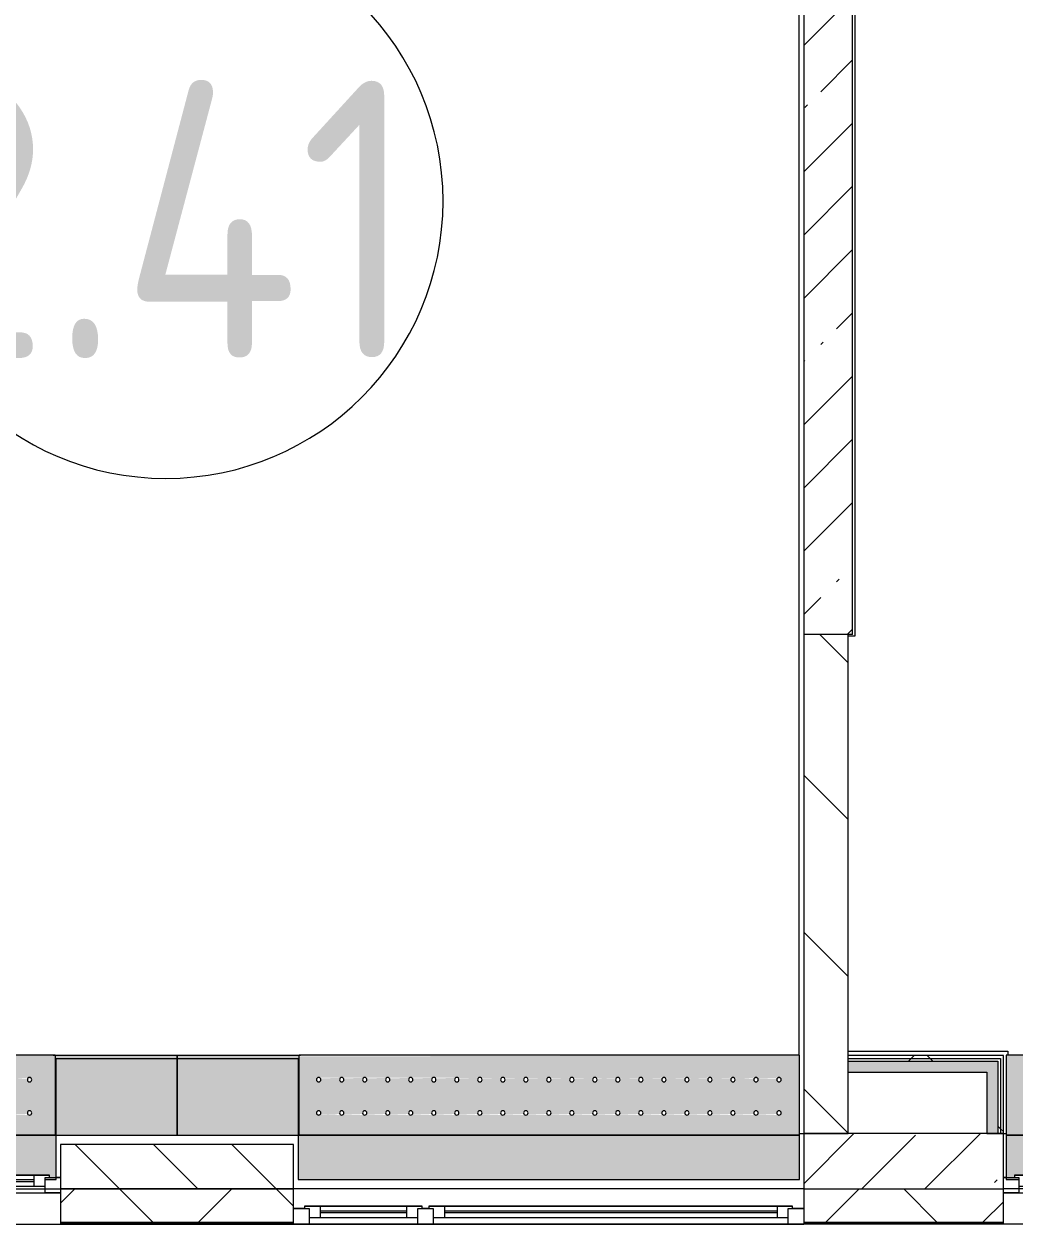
# Model space of a CAD drawing. Header units: millimetres. Extents: x 39815 to 261742, y -8553 to 29000.
# Drawn here: x 238347 to 242814, y -258 to 5153 of the extents above; entities that cross this region are included whole.
import ezdxf

# ---------------------------------------------------------------- set-up
doc = ezdxf.new("R2010")
doc.units = ezdxf.units.MM
for name, color, linetype, lineweight in [('A-AREA-IDEN', 7, 'Continuous', 9), ('A-GLAZ-2', 7, 'Continuous', 5), ('A-WALL-2', 7, 'Continuous', 9), ('A-WALL-4', 7, 'Continuous', 5), ('I-WALL-3', 7, 'Continuous', 5), ('S-COLS', 7, 'Continuous', 5), ('Знаки', 7, 'Continuous', 5)]:
    doc.layers.add(name, color=color, linetype=linetype, lineweight=lineweight)
for name, color, linetype, lineweight, true_color in [('A-FLOR-1', 7, 'Continuous', 5, 0xaaaaaa), ('I-WALL-2', 7, 'Continuous', 9, 0xe7e7e7), ('Знаки-2', 7, 'Continuous', 5, 0xd7cfbf)]:
    doc.layers.add(name, color=color, linetype=linetype, lineweight=lineweight, true_color=true_color)
doc.styles.add('GOST Common_3', font='GOST_Common.ttf', dxfattribs={"width": 0.9, "height": 1250})
pattern_1 = [(45, (134731.94, 0), (-285.1231, 285.1231), []), (45, (135017.06, 0), (-285.1231, 285.1231), [504.031, -100.806, 16.764, -84.042])]
pattern_2 = [(45, (134731.94, 0), (-530.33, 530.33), []), (135, (134731.94, 0), (-530.33, -530.33), [])]

# ---------------------------------------------------------------- blocks, each defined once
blk = doc.blocks.new('120_Окно_СКБ_1Ст - 120_Окно_СКБ_1Ст 900х2500_h_ с форточкой-V162-Общий план 2 этажа с размещением фрагментов 2_8-2_11')
at = {"layer": 'A-GLAZ-2'}
for p, q in [((-450, -127), (-450, -57)), ((-450, -57), (-380, -57)), ((450, -57), (-450, -57)), ((-380, -57), (-380, -127)), ((380, -87), (-380, -87)), ((-380, -87), (-380, -127)), ((-330, -137), (-330, -87)), ((-330, -107), (330, -107)), ((330, -137), (330, -87)), ((380, -127), (380, -57)), ((380, -57), (450, -57)), ((380, -127), (380, -87)), ((450, -57), (450, -127)), ((-380, -127), (-450, -127)), ((-450, -127), (-422.7, -127)), ((-380, -127), (-400, -127)), ((-400, -127), (-400, -137)), ((-400, -137), (400, -137)), ((400, -137), (-400, -137)), ((330, -117), (-330, -117)), ((450, -127), (380, -127)), ((400, -127), (380, -127)), ((400, -137), (400, -127)), ((437.3, -127), (450, -127))]:
    blk.add_line(p, q, dxfattribs=at)
blk = doc.blocks.new('120_Окно_СКБ_2Ст_Фрамуга сверху - 120_Окно_СКБ_2Ст_2300х2500_h_ ДОО-22877051-Общий план 2 этажа с размещением фрагментов 2_8-2_11')
at = {"layer": 'A-GLAZ-2'}
for p, q in [((-1150, 13), (-1150, 83)), ((-1150, 83), (-1080, 83)), ((1150, 83), (-1150, 83)), ((-1080, 83), (-1080, 13)), ((-1080, 83), (1080, 83)), ((520, 13), (520, 83)), ((520, 83), (590, 83)), ((590, 83), (590, 13)), ((1080, 13), (1080, 83)), ((1080, 83), (1150, 83)), ((1150, 83), (1150, 13)), ((-1080, 13), (-1150, 13)), ((-1150, 13), (-1100, 13)), ((-1080, 13), (-1100, 13)), ((-1100, 13), (-1100, 3)), ((-1100, 3), (540, 3)), ((540, 3), (-1100, 3)), ((520, 53), (-1080, 53)), ((-1080, 53), (-1080, 13)), ((-1030, 3), (-1030, 53)), ((-1030, 33), (470, 33)), ((470, 23), (-1030, 23)), ((470, 3), (470, 53)), ((520, 13), (520, 53)), ((590, 13), (520, 13)), ((540, 13), (520, 13)), ((540, 13), (570, 13)), ((540, 13), (570, 13)), ((540, 3), (540, 13)), ((590, 13), (570, 13)), ((570, 13), (570, 3)), ((570, 3), (1100, 3)), ((1100, 3), (570, 3)), ((1080, 53), (590, 53)), ((590, 53), (590, 13)), ((640, 3), (640, 53)), ((640, 33), (1030, 33)), ((1030, 23), (640, 23)), ((1030, 3), (1030, 53)), ((1080, 13), (1080, 53)), ((1150, 13), (1080, 13)), ((1100, 13), (1080, 13)), ((1100, 13), (1150, 13)), ((1100, 3), (1100, 13))]:
    blk.add_line(p, q, dxfattribs=at)
blk = doc.blocks.new('120_Окно_СКБ_1Ст - 120_Окно_СКБ_1Ст 900х2500_h_ с форточкой-V213-Общий план 2 этажа с размещением фрагментов 2_8-2_11')
at = {"layer": 'A-GLAZ-2'}
for p, q in [((-450, -127), (-450, -57)), ((-450, -57), (-380, -57)), ((450, -57), (-450, -57)), ((-380, -57), (-380, -127)), ((380, -87), (-380, -87)), ((-380, -87), (-380, -127)), ((-330, -137), (-330, -87)), ((-330, -107), (330, -107)), ((330, -137), (330, -87)), ((380, -127), (380, -57)), ((380, -57), (450, -57)), ((380, -127), (380, -87)), ((450, -57), (450, -127)), ((-380, -127), (-450, -127)), ((-450, -127), (-429.8, -127)), ((-380, -127), (-400, -127)), ((-400, -127), (-400, -137)), ((-400, -137), (400, -137)), ((400, -137), (-400, -137)), ((330, -117), (-330, -117)), ((450, -127), (380, -127)), ((400, -127), (380, -127)), ((400, -137), (400, -127)), ((430.2, -127), (450, -127))]:
    blk.add_line(p, q, dxfattribs=at)
blk = doc.blocks.new('Зашивка радиатора_ с перфорацией М7_1 - Зашивка радиатора_ с перфорацией М7_1-V303-Общий план 2 этажа с размещением фрагментов 2_8-2_11')
at = {"layer": 'Знаки-2'}
blk.add_hatch(color=256, dxfattribs=at).paths.add_polyline_path([(-318.7, 380), (-370, 380), (-370, 180), (1890, 180), (1890, 380), (235.5, 380)])
h = blk.add_hatch(color=256, dxfattribs=at)
h.paths.add_polyline_path([(1890, 180), (-370, 180), (-370, -179.9), (1885, -174.1), (1890, 167.3)])
h.paths.add_polyline_path([(1693.7, 90.4), (1696.3, 90), (1806.2, 85.4), (1806.2, 75.4), (1797.5, 70.4), (1788.8, 75.4), (1788.8, 85.4), (1792.5, 89), (1702.4, 85.4), (1702.4, 75.4), (1693.7, 70.4), (1685.1, 75.4), (1685.1, 85.4), (1688.7, 89), (1598.7, 85.4), (1598.7, 75.4), (1590, 70.4), (1581.3, 75.4), (1581.3, 85.4), (1585, 89), (1494.9, 85.4), (1494.9, 75.4), (1486.2, 70.4), (1477.6, 75.4), (1477.6, 85.4), (1481.2, 89), (1391.2, 85.4), (1391.2, 75.4), (1382.5, 70.4), (1373.8, 75.4), (1373.8, 85.4), (1377.5, 89), (1287.4, 85.4), (1287.4, 75.4), (1278.7, 70.4), (1270.1, 75.4), (1270.1, 85.4), (1273.7, 89), (1183.7, 85.4), (1183.7, 75.4), (1175, 70.4), (1166.3, 75.4), (1166.3, 85.4), (1170, 89), (1079.9, 85.4), (1079.9, 75.4), (1071.2, 70.4), (1062.6, 75.4), (1062.6, 85.4), (1066.2, 89), (976.2, 85.4), (976.2, 75.4), (967.5, 70.4), (958.8, 75.4), (958.8, 85.4), (962.5, 89), (872.4, 85.4), (872.4, 75.4), (863.7, 70.4), (855.1, 75.4), (855.1, 85.4), (858.7, 89), (768.7, 85.4), (768.7, 75.4), (760, 70.4), (751.3, 75.4), (751.3, 85.4), (755, 89), (664.9, 85.4), (664.9, 75.4), (656.2, 70.4), (647.6, 75.4), (647.6, 85.4), (651.2, 89), (561.2, 85.4), (561.2, 75.4), (552.5, 70.4), (543.8, 75.4), (543.8, 85.4), (547.5, 89), (457.4, 85.4), (457.4, 75.4), (448.7, 70.4), (440.1, 75.4), (440.1, 85.4), (443.7, 89), (353.7, 85.4), (353.7, 75.4), (345, 70.4), (336.3, 75.4), (336.3, 85.4), (340, 89), (249.9, 85.4), (249.9, 75.4), (241.2, 70.4), (232.6, 75.4), (232.6, 85.4), (235.5, 89), (146.2, 85.4), (146.2, 75.4), (137.5, 70.4), (128.8, 75.4), (128.8, 85.4), (132.5, 89), (42.4, 85.4), (42.4, 75.4), (33.7, 70.4), (25.1, 75.4), (25.1, 85.4), (28.7, 89), (-61.3, 85.4), (-61.3, 75.4), (-70, 70.4), (-78.7, 75.4), (-78.7, 85.4), (-75, 89), (-165.1, 85.4), (-165.1, 75.4), (-173.8, 70.4), (-182.4, 75.4), (-182.4, 85.4), (-178.8, 89), (-268.8, 85.4), (-268.8, 75.4), (-277.5, 70.4), (-286.2, 75.4), (-286.2, 85.4), (-277.5, 90.4), (-274.9, 90), (1691.2, 90)])
h.paths.add_polyline_path([(-277.5, -59.6), (-268.8, -64.6), (-268.8, -74.6), (-272.5, -78.3), (-182.4, -74.6), (-182.4, -64.6), (-173.8, -59.6), (-165.1, -64.6), (-165.1, -74.6), (-168.8, -78.3), (-78.7, -74.6), (-78.7, -64.6), (-70, -59.6), (-61.3, -64.6), (-61.3, -74.6), (-65, -78.3), (25.1, -74.6), (25.1, -64.6), (33.7, -59.6), (42.4, -64.6), (42.4, -74.6), (38.7, -78.3), (128.8, -74.6), (128.8, -64.6), (137.5, -59.6), (146.2, -64.6), (146.2, -74.6), (142.5, -78.3), (232.6, -74.6), (232.6, -64.6), (241.2, -59.6), (249.9, -64.6), (249.9, -74.6), (246.2, -78.3), (336.3, -74.6), (336.3, -64.6), (345, -59.6), (353.7, -64.6), (353.7, -74.6), (350, -78.3), (440.1, -74.6), (440.1, -64.6), (448.7, -59.6), (457.4, -64.6), (457.4, -74.6), (453.7, -78.3), (543.8, -74.6), (543.8, -64.6), (552.5, -59.6), (561.2, -64.6), (561.2, -74.6), (557.5, -78.3), (647.6, -74.6), (647.6, -64.6), (656.2, -59.6), (664.9, -64.6), (664.9, -74.6), (661.2, -78.3), (751.3, -74.6), (751.3, -64.6), (760, -59.6), (768.7, -64.6), (768.7, -74.6), (765, -78.3), (855.1, -74.6), (855.1, -64.6), (863.7, -59.6), (872.4, -64.6), (872.4, -74.6), (868.7, -78.3), (958.8, -74.6), (958.8, -64.6), (967.5, -59.6), (976.2, -64.6), (976.2, -74.6), (972.5, -78.3), (1062.6, -74.6), (1062.6, -64.6), (1071.2, -59.6), (1079.9, -64.6), (1079.9, -74.6), (1076.2, -78.3), (1166.3, -74.6), (1166.3, -64.6), (1175, -59.6), (1183.7, -64.6), (1183.7, -74.6), (1180, -78.3), (1270.1, -74.6), (1270.1, -64.6), (1278.7, -59.6), (1287.4, -64.6), (1287.4, -74.6), (1283.7, -78.3), (1373.8, -74.6), (1373.8, -64.6), (1382.5, -59.6), (1391.2, -64.6), (1391.2, -74.6), (1387.5, -78.3), (1477.6, -74.6), (1477.6, -64.6), (1486.2, -59.6), (1494.9, -64.6), (1494.9, -74.6), (1491.2, -78.3), (1581.3, -74.6), (1581.3, -64.6), (1590, -59.6), (1598.7, -64.6), (1598.7, -74.6), (1595, -78.3), (1685.1, -74.6), (1685.1, -64.6), (1693.7, -59.6), (1702.4, -64.6), (1702.4, -74.6), (1698.7, -78.3), (1788.8, -74.6), (1788.8, -64.6), (1797.5, -59.6), (1806.2, -64.6), (1806.2, -74.6), (1797.5, -79.6), (1794.9, -79.3), (-286.2, -74.6), (-286.2, -64.6), (-280.1, -60)])
at = {"layer": 'Знаки'}
for p, q in [((1890, 380), (-370, 380)), ((-370, 380), (-370, 180)), ((1890, 180), (1890, 380)), ((-370, 180), (1890, 180)), ((1890, 180), (-370, 180)), ((-370, 180), (-370, -179.9)), ((1890, -163.9), (1890, 180)), ((-370, -179.9), (1885, -179.9))]:
    blk.add_line(p, q, dxfattribs=at)
for centre, start, end in [((-277.5, 80.4), 0, 180), ((-277.5, 80.4), 180, 360), ((-173.8, 80.4), 0, 180), ((-173.8, 80.4), 180, 0), ((-70, 80.4), 0, 180), ((-70, 80.4), 180, 0), ((33.7, 80.4), 0, 180), ((33.7, 80.4), 180, 360), ((137.5, 80.4), 0, 180), ((137.5, 80.4), 180, 0), ((241.2, 80.4), 0, 180), ((241.2, 80.4), 180, 0), ((345, 80.4), 0, 180), ((345, 80.4), 180, 0), ((448.7, 80.4), 0, 180), ((448.7, 80.4), 180, 0), ((552.5, 80.4), 0, 180), ((552.5, 80.4), 180, 360), ((656.2, 80.4), 0, 180), ((656.2, 80.4), 180, 0), ((760, 80.4), 0, 180), ((760, 80.4), 180, 0), ((863.7, 80.4), 0, 180), ((863.7, 80.4), 180, 0), ((967.5, 80.4), 0, 180), ((967.5, 80.4), 180, 0), ((1071.2, 80.4), 0, 180), ((1071.2, 80.4), 180, 0), ((1175, 80.4), 0, 180), ((1175, 80.4), 180, 0), ((1278.7, 80.4), 0, 180), ((1278.7, 80.4), 180, 0), ((1382.5, 80.4), 0, 180), ((1382.5, 80.4), 180, 0), ((1486.2, 80.4), 0, 180), ((1486.2, 80.4), 180, 360), ((1590, 80.4), 0, 180), ((1590, 80.4), 180, 0), ((1693.7, 80.4), 0, 180), ((1693.7, 80.4), 180, 360), ((1797.5, 80.4), 0, 180), ((1797.5, 80.4), 180, 0), ((-277.5, -69.6), 0, 180), ((-277.5, -69.6), 180, 0), ((-173.8, -69.6), 0, 180), ((-173.8, -69.6), 180, 0), ((-70, -69.6), 0, 180), ((-70, -69.6), 180, 0), ((33.7, -69.6), 0, 180), ((33.7, -69.6), 180, 0), ((137.5, -69.6), 0, 180), ((137.5, -69.6), 180, 0), ((241.2, -69.6), 0, 180), ((241.2, -69.6), 180, 0), ((345, -69.6), 0, 180), ((345, -69.6), 180, 0), ((448.7, -69.6), 0, 180), ((448.7, -69.6), 180, 0), ((552.5, -69.6), 0, 180), ((552.5, -69.6), 180, 0), ((656.2, -69.6), 0, 180), ((656.2, -69.6), 180, 0), ((760, -69.6), 0, 180), ((760, -69.6), 180, 0), ((863.7, -69.6), 0, 180), ((863.7, -69.6), 180, 0), ((967.5, -69.6), 0, 180), ((967.5, -69.6), 180, 0), ((1071.2, -69.6), 0, 180), ((1071.2, -69.6), 180, 0), ((1175, -69.6), 0, 180), ((1175, -69.6), 180, 0), ((1278.7, -69.6), 0, 180), ((1278.7, -69.6), 180, 0), ((1382.5, -69.6), 0, 180), ((1382.5, -69.6), 180, 0), ((1486.2, -69.6), 0, 180), ((1486.2, -69.6), 180, 0), ((1590, -69.6), 0, 180), ((1590, -69.6), 180, 0), ((1693.7, -69.6), 0, 180), ((1693.7, -69.6), 180, 0), ((1797.5, -69.6), 0, 180), ((1797.5, -69.6), 180, 0)]:
    blk.add_arc(centre, 10, start, end, dxfattribs=at)
blk = doc.blocks.new('Зашивка радиатора_ с перфорацией М1_1 - Зашивка радиатора_ с перфорацией М1_1-V304-Общий план 2 этажа с размещением фрагментов 2_8-2_11')
at = {"layer": 'Знаки-2'}
blk.add_hatch(color=256, dxfattribs=at).paths.add_polyline_path([(430, 380), (372.7, 380), (372.7, 371.1), (392.7, 371.1), (392.7, 361.1), (-407.3, 361.1), (-407.3, 371.1), (-387.3, 371.1), (-387.3, 380), (-430, 380), (-430, 180), (430, 180), (430, 371.1)])
h = blk.add_hatch(color=256, dxfattribs=at)
h.paths.add_polyline_path([(-249.7, 180), (-430, 180), (-430, -179.9), (430.2, -179.9), (430.2, 180), (304.6, 180)])
h.paths.add_polyline_path([(27.4, 90.4), (320.9, 85.4), (320.9, 75.4), (312.2, 70.4), (303.6, 75.4), (304.6, 86.6), (304.6, 89), (217.2, 85.4), (217.2, 75.4), (208.5, 70.4), (199.8, 75.4), (199.8, 85.4), (203.5, 89), (113.4, 85.4), (113.4, 75.4), (104.7, 70.4), (96.1, 75.4), (96.1, 85.4), (99.7, 89), (9.7, 85.4), (9.7, 75.4), (1, 70.4), (-7.7, 75.4), (-7.7, 85.4), (-4, 89), (-94.1, 85.4), (-94.1, 75.4), (-102.8, 70.4), (-111.4, 75.4), (-111.4, 85.4), (-107.8, 89), (-197.8, 85.4), (-197.8, 75.4), (-206.5, 70.4), (-215.2, 75.4), (-215.2, 85.4), (-211.5, 89), (-301.6, 85.4), (-301.6, 75.4), (-310.3, 70.4), (-318.9, 75.4), (-318.9, 85.4), (-310.3, 90.4), (-307.7, 90), (1, 90.4)])
h.paths.add_polyline_path([(-206.5, -59.6), (-197.8, -64.6), (-197.8, -74.6), (-201.5, -78.3), (-111.4, -74.6), (-111.4, -64.6), (-102.8, -59.6), (-94.1, -64.6), (-94.1, -74.6), (-97.8, -78.3), (-7.7, -74.6), (-7.7, -64.6), (1, -59.6), (9.7, -64.6), (9.7, -74.6), (6, -78.3), (96.1, -74.6), (96.1, -64.6), (104.7, -59.6), (113.4, -64.6), (113.4, -74.6), (109.7, -78.3), (199.8, -74.6), (199.8, -64.6), (208.5, -59.6), (217.2, -64.6), (217.2, -74.6), (213.5, -78.3), (303.6, -74.6), (304.6, -63.4), (312.2, -59.6), (320.9, -64.6), (320.9, -74.6), (312.2, -79.6), (304.6, -79.3), (-318.9, -74.6), (-318.9, -64.6), (-310.3, -59.6), (-301.6, -64.6), (-301.6, -74.6), (-305.3, -78.3), (-215.2, -74.6), (-215.2, -64.6), (-209.1, -60)])
at = {"layer": 'Знаки'}
for p, q in [((-387.3, 380), (-430, 380)), ((-430, 380), (-430, 180)), ((430, 380), (372.7, 380)), ((430, 180), (430, 380)), ((-430, 180), (430, 180)), ((430.2, 180), (-430, 180)), ((-430, 180), (-430, -179.9)), ((430.2, -179.9), (430.2, 180)), ((-430, -179.9), (430.2, -179.9))]:
    blk.add_line(p, q, dxfattribs=at)
for centre, start, end in [((-310.3, 80.4), 180, 0), ((-310.3, 80.4), 0, 180), ((-206.5, 80.4), 0, 180), ((-206.5, 80.4), 180, 360), ((-102.8, 80.4), 0, 180), ((-102.8, 80.4), 180, 0), ((1, 80.4), 0, 180), ((1, 80.4), 180, 0), ((104.7, 80.4), 0, 180), ((104.7, 80.4), 180, 360), ((208.5, 80.4), 0, 180), ((208.5, 80.4), 180, 0), ((312.2, 80.4), 0, 180), ((312.2, 80.4), 180, 0), ((-310.3, -69.6), 0, 180), ((-310.3, -69.6), 180, 0), ((-206.5, -69.6), 0, 180), ((-206.5, -69.6), 180, 0), ((-102.8, -69.6), 0, 180), ((-102.8, -69.6), 180, 0), ((1, -69.6), 0, 180), ((1, -69.6), 180, 0), ((104.7, -69.6), 0, 180), ((104.7, -69.6), 180, 0), ((208.5, -69.6), 0, 180), ((208.5, -69.6), 180, 0), ((312.2, -69.6), 0, 180), ((312.2, -69.6), 180, 0)]:
    blk.add_arc(centre, 10, start, end, dxfattribs=at)
blk = doc.blocks.new('Зашивка радиатора_ с перфорацией М1_1 - Зашивка радиатора_ с перфорацией М1_1-V305-Общий план 2 этажа с размещением фрагментов 2_8-2_11')
at = {"layer": 'Знаки-2'}
blk.add_hatch(color=256, dxfattribs=at).paths.add_polyline_path([(-430, 380), (-430, 180), (430, 180), (430, 380), (379.8, 380), (379.8, 371.1), (399.8, 371.1), (399.8, 361.1), (-400.2, 361.1), (-400.2, 371.1), (-380.2, 371.1), (-380.2, 380), (-404.7, 380)])
h = blk.add_hatch(color=256, dxfattribs=at)
h.paths.add_polyline_path([(430.2, 180), (-430, 180), (-426.2, -179.9), (430.2, -179.9), (430.2, 167.3)])
h.paths.add_polyline_path([(104.7, 90.4), (320.9, 85.4), (320.9, 75.4), (312.2, 70.4), (303.6, 75.4), (303.6, 85.4), (307.2, 89), (217.2, 85.4), (217.2, 75.4), (208.5, 70.4), (199.8, 75.4), (199.8, 85.4), (203.5, 89), (113.4, 85.4), (113.4, 75.4), (104.7, 70.4), (96.1, 75.4), (96.1, 85.4), (99.7, 89), (9.7, 85.4), (9.7, 75.4), (1, 70.4), (-7.7, 75.4), (-7.7, 85.4), (-4, 89), (-94.1, 85.4), (-94.1, 75.4), (-102.8, 70.4), (-111.4, 75.4), (-111.4, 85.4), (-107.8, 89), (-197.8, 85.4), (-197.8, 75.4), (-206.5, 70.4), (-215.2, 75.4), (-215.2, 85.4), (-211.5, 89), (-301.6, 85.4), (-301.6, 75.4), (-310.3, 70.4), (-318.9, 75.4), (-318.9, 85.4), (-310.3, 90.4), (-307.7, 90), (1, 90.4)])
h.paths.add_polyline_path([(-102.8, -59.6), (-94.1, -64.6), (-94.1, -74.6), (-97.8, -78.3), (-7.7, -74.6), (-7.7, -64.6), (1, -59.6), (9.7, -64.6), (9.7, -74.6), (6, -78.3), (96.1, -74.6), (96.1, -64.6), (104.7, -59.6), (113.4, -64.6), (113.4, -74.6), (109.7, -78.3), (199.8, -74.6), (199.8, -64.6), (208.5, -59.6), (217.2, -64.6), (217.2, -74.6), (213.5, -78.3), (303.6, -74.6), (303.6, -64.6), (312.2, -59.6), (320.9, -64.6), (320.9, -74.6), (312.2, -79.6), (309.7, -79.3), (-318.9, -74.6), (-318.9, -64.6), (-310.3, -59.6), (-301.6, -64.6), (-301.6, -74.6), (-305.3, -78.3), (-215.2, -74.6), (-215.2, -64.6), (-206.5, -59.6), (-197.8, -64.6), (-197.8, -74.6), (-201.5, -78.3), (-111.4, -74.6), (-111.4, -64.6), (-105.3, -60)])
at = {"layer": 'Знаки'}
for p, q in [((-380.2, 380), (-430, 380)), ((-430, 380), (-430, 180)), ((430, 380), (379.8, 380)), ((430, 180), (430, 380)), ((-430, 180), (430, 180)), ((430.2, 180), (-430, 180)), ((-430, 180), (-430, -163.9)), ((430.2, -179.9), (430.2, 180)), ((-426.2, -179.9), (430.2, -179.9))]:
    blk.add_line(p, q, dxfattribs=at)
for centre, start, end in [((-310.3, 80.4), 180, 0), ((-310.3, 80.4), 0, 180), ((-206.5, 80.4), 0, 180), ((-206.5, 80.4), 180, 360), ((-102.8, 80.4), 0, 180), ((-102.8, 80.4), 180, 0), ((1, 80.4), 0, 180), ((1, 80.4), 180, 0), ((104.7, 80.4), 0, 180), ((104.7, 80.4), 180, 360), ((208.5, 80.4), 0, 180), ((208.5, 80.4), 180, 0), ((312.2, 80.4), 0, 180), ((312.2, 80.4), 180, 0), ((-310.3, -69.6), 0, 180), ((-310.3, -69.6), 180, 0), ((-206.5, -69.6), 0, 180), ((-206.5, -69.6), 180, 0), ((-102.8, -69.6), 0, 180), ((-102.8, -69.6), 180, 0), ((1, -69.6), 0, 180), ((1, -69.6), 180, 0), ((104.7, -69.6), 0, 180), ((104.7, -69.6), 180, 0), ((208.5, -69.6), 0, 180), ((208.5, -69.6), 180, 0), ((312.2, -69.6), 0, 180), ((312.2, -69.6), 180, 0)]:
    blk.add_arc(centre, 10, start, end, dxfattribs=at)
blk = doc.blocks.new('Зашивка без перфорации М3_2_1 - М3_2_10-V310-Общий план 2 этажа с размещением фрагментов 2_8-2_11')
at = {"layer": 'Знаки-2'}
for points in [[(120, 180), (-430, 180), (-430, -163.9), (120.2, -163.9), (120.2, 180)], [(-430, -163.9), (-430, -179.9), (120, -179.9), (120, -163.9), (-416.9, -163.9)]]:
    blk.add_hatch(color=256, dxfattribs=at).paths.add_polyline_path(points)
at = {"layer": 'Знаки'}
for p, q in [((120.2, 180), (-430, 180)), ((-430, 180), (-430, -163.9)), ((120.2, -163.9), (120.2, 180)), ((-430, -163.9), (120, -163.9)), ((-430, -163.9), (-430, -179.9)), ((120, -179.9), (-430, -179.9)), ((120, -179.9), (120, -163.9))]:
    blk.add_line(p, q, dxfattribs=at)
blk = doc.blocks.new('Зашивка без перфорации М3_2_1 - М3_2_10-V311-Общий план 2 этажа с размещением фрагментов 2_8-2_11')
at = {"layer": 'Знаки-2'}
for points in [[(-430, 180), (-430, -163.9), (120, -163.9), (120.2, 180), (-412.6, 180)], [(-430, -163.9), (-430, -179.9), (120, -179.9), (120, -163.9), (-412.6, -163.9)]]:
    blk.add_hatch(color=256, dxfattribs=at).paths.add_polyline_path(points)
at = {"layer": 'Знаки'}
for p, q in [((120.2, 180), (-430, 180)), ((-430, 180), (-430, -163.9)), ((120.2, -179.9), (120.2, 180)), ((-430, -163.9), (120, -163.9)), ((-430, -163.9), (-430, -179.9)), ((120, -179.9), (-430, -179.9)), ((120, -179.9), (120, -163.9))]:
    blk.add_line(p, q, dxfattribs=at)
blk = doc.blocks.new('Зашивка_ опоясывающая панель - Зашивка_ опоясывающая панель Т2_1-V315-Общий план 2 этажа с размещением фрагментов 2_8-2_11')
at = {"layer": 'Знаки'}
blk.add_line((-430, 180), (-406, 180), dxfattribs=at)
blk = doc.blocks.new('Зашивка_ опоясывающая панель - Зашивка_ опоясывающая панель Т2_1-V320-Общий план 2 этажа с размещением фрагментов 2_8-2_11')
at = {"layer": 'Знаки-2'}
blk.add_hatch(color=256, dxfattribs=at).paths.add_polyline_path([(-406, 179.9), (-406, 180), (-417, 179.9)])
at = {"layer": 'Знаки'}
blk.add_line((-430, 180), (-406, 180), dxfattribs=at)
blk = doc.blocks.new('Марка_Помещения - Номер-25198446-Общий план 2 этажа с размещением фрагментов 2_8-2_11')
at = {"layer": 'A-AREA-IDEN'}
for start, end in [(360, 180), (180, 360)]:
    blk.add_arc((0, 0), 2.5, start, end, dxfattribs=at)

msp = doc.modelspace()

# ---------------------------------------------------------------- hatches: boundary and pattern name
at = {"layer": 'A-WALL-4'}
h = msp.add_hatch(dxfattribs=at)
h.set_pattern_fill('FP_71', color=256, style=0, pattern_type=2)
h.set_pattern_definition([(135, (134731.94, 0), (-176.7767, -176.7767), [])])
h.paths.add_polyline_path([(257561.9, -100), (257561.9, 100), (256761.9, 100), (256761.9, -100), (257309.6, -100)])
h.paths.add_polyline_path([(244562.7, -100), (244961.9, -100), (244961.9, 100), (243661.9, 100), (243661.9, -100), (244008.5, -100)])
h.paths.add_polyline_path([(248161.9, -100), (248411.9, -100), (248411.9, 100), (248161.9, 100)])
h.paths.add_polyline_path([(253984.3, -100), (254061.9, -100), (254061.9, 100), (253561.9, 100), (253561.9, -100)])
h.paths.add_polyline_path([(249311.9, -100), (250361.9, -100), (250361.9, 100), (249311.9, 100)])
h.paths.add_polyline_path([(238511.9, -100), (239561.9, -100), (239561.9, 100), (238511.9, 100)])
h.paths.add_polyline_path([(233478.5, -100), (233761.9, -100), (233761.9, 100), (230411.9, 100), (230411.9, -100), (232924.3, -100)])
h.paths.add_polyline_path([(237361.9, -100), (237611.9, -100), (237611.9, 100), (237361.9, 100)])
h.paths.add_polyline_path([(235561.9, -100), (236461.9, -100), (236461.9, 100), (235561.9, 100)])
h.paths.add_polyline_path([(229511.9, -100), (229511.9, 100), (229261.9, 100), (229261.9, -100)])
h.paths.add_polyline_path([(227461.9, -100), (227461.9, 100), (226661.9, 100), (226661.9, -100), (227382.2, -100)])
h = msp.add_hatch(dxfattribs=at)
h.set_pattern_fill('FP_61', color=256, style=0, pattern_type=2)
h.set_pattern_definition([(45, (134731.94, 0), (-353.5534, 353.5534), []), (135, (134731.94, 0), (-353.5534, -353.5534), [])])
h.paths.add_polyline_path([(257561.9, -250), (257561.9, -100), (256761.9, -100), (256761.9, -250), (257309.6, -250)])
h.paths.add_polyline_path([(255092.7, -250), (255861.9, -250), (255861.9, -100), (254961.9, -100), (254961.9, -250)])
h.paths.add_polyline_path([(259526.4, -250), (259811.9, -250), (259811.9, -100), (258461.9, -100), (258461.9, -250), (258972.2, -250)])
h.paths.add_polyline_path([(247333.8, -250), (248411.9, -250), (248411.9, -100), (247261.9, -100), (247261.9, -250)])
h.paths.add_polyline_path([(244562.7, -250), (244961.9, -250), (244961.9, -100), (243661.9, -100), (243661.9, -250), (244008.5, -250)])
h.paths.add_polyline_path([(242761.9, -250), (242761.9, -100), (241861.9, -100), (241861.9, -250), (242345.9, -250)])
h.paths.add_polyline_path([(249311.9, -250), (250361.9, -250), (250361.9, -100), (249311.9, -100)])
h.paths.add_polyline_path([(254061.9, -250), (254061.9, -100), (252661.9, -100), (252661.9, -250), (253984.3, -250)])
h.paths.add_polyline_path([(230707.4, -250), (234661.9, -250), (234661.9, -100), (230411.9, -100), (230411.9, -250)])
h.paths.add_polyline_path([(238511.9, -250), (239561.9, -250), (239561.9, -100), (238511.9, -100)])
h.paths.add_polyline_path([(237358, -250), (237611.9, -250), (237611.9, -100), (235561.9, -100), (235561.9, -250), (236803.7, -250)])
h.paths.add_polyline_path([(229511.9, -250), (229511.9, -100), (228361.9, -100), (228361.9, -250), (229261.9, -250)])
h.paths.add_polyline_path([(224056.9, -250), (225761.9, -250), (225761.9, -100), (223941.9, -100), (223941.9, -250)])
h.paths.add_polyline_path([(227382.2, -250), (227461.9, -250), (227461.9, -100), (226661.9, -100), (226661.9, -250), (226827.9, -250)])
at = {"layer": 'I-WALL-2'}
for points in [[(242686.9, 426), (242686.9, 476), (242061.9, 476), (242061.9, 426), (242345.9, 426)], [(242686.9, 150), (242736.9, 150), (242736.9, 476), (242686.9, 476), (242686.9, 155.9)]]:
    msp.add_hatch(color=256, dxfattribs=at).paths.add_polyline_path(points)
at = {"layer": 'I-WALL-3'}
h = msp.add_hatch(dxfattribs=at)
h.set_pattern_fill('FP_69', color=256, style=0, pattern_type=2)
h.set_pattern_definition(pattern_1)
h.paths.add_polyline_path([(242081.9, 2400), (242081.9, 10600), (241861.9, 10600), (241861.9, 2400)])
h = msp.add_hatch(dxfattribs=at)
h.set_pattern_fill('FP_72', color=256, style=0, pattern_type=2)
h.set_pattern_definition([(135, (134731.94, 0), (-353.5534, -353.5534), [])])
h.paths.add_polyline_path([(242061.9, 150), (242061.9, 2400), (241861.9, 2400), (241861.9, 150)])
h = msp.add_hatch(dxfattribs=at)
h.set_pattern_fill('FP_176', color=256, style=0, pattern_type=2)
h.set_pattern_definition(pattern_2)
h.paths.add_polyline_path([(242749.4, 488.5), (242749.4, 501), (242061.9, 501), (242061.9, 488.5), (242736.9, 488.5)])
h = msp.add_hatch(dxfattribs=at)
h.set_pattern_fill('FP_176', color=256, style=0, pattern_type=2)
h.set_pattern_definition(pattern_2)
h.paths.add_polyline_path([(242686.9, 476), (242736.9, 476), (242736.9, 488.5), (242061.9, 488.5), (242061.9, 476), (242345.9, 476)])
h = msp.add_hatch(dxfattribs=at)
h.set_pattern_fill('FP_176', color=256, style=0, pattern_type=2)
h.set_pattern_definition(pattern_2)
h.paths.add_polyline_path([(242736.9, 150), (242749.4, 150), (242749.4, 488.5), (242736.9, 488.5), (242736.9, 155.9)])
h = msp.add_hatch(dxfattribs=at)
h.set_pattern_fill('FP_176', color=256, style=0, pattern_type=2)
h.set_pattern_definition(pattern_2)
h.paths.add_polyline_path([(242749.4, 150), (242761.9, 150), (242761.9, 501), (242749.4, 501), (242749.4, 155.9)])
at = {"layer": 'S-COLS'}
h = msp.add_hatch(dxfattribs=at)
h.set_pattern_fill('FP_69', color=256, style=0, pattern_type=2)
h.set_pattern_definition(pattern_1)
h.paths.add_polyline_path([(241861.9, -100), (242761.9, -100), (242761.9, 150), (241861.9, 150)])

# ---------------------------------------------------------------- linework, layer by layer
at = {"layer": 'A-FLOR-1'}
for p, q in [((241841.9, 503.1), (241841.9, 10400)), ((242091.9, 10392), (242091.9, 2392)), ((242091.9, 2392), (242061.9, 2392)), ((242061.9, 521), (242781.9, 521)), ((242781.9, 521), (242781.9, 503.1))]:
    msp.add_line(p, q, dxfattribs=at)
at = {"layer": 'A-WALL-2'}
for p, q in [((242061.9, 488.5), (242749.4, 488.5)), ((242749.4, 488.5), (242749.4, 150)), ((242061.9, 476), (242736.9, 476)), ((242736.9, 476), (242736.9, 150)), ((238511.9, -100), (239561.9, -100)), ((239561.9, -100), (238511.9, -100)), ((238511.9, -250), (239561.9, -250)), ((238511.9, -253), (239561.9, -253)), ((241861.9, -250), (242761.9, -250)), ((241861.9, -253), (242761.9, -253))]:
    msp.add_line(p, q, dxfattribs=at)
at = {"layer": 'A-WALL-4'}
for p, q in [((239561.9, 100), (238511.9, 100)), ((238511.9, 100), (238511.9, -258)), ((239561.9, -258), (239561.9, 100)), ((237611.9, -100), (238511.9, -100)), ((241861.9, -100), (241861.9, -258)), ((241861.9, -100), (242761.9, -100)), ((242761.9, -258), (242761.9, -100)), ((227461.9, -258), (241861.9, -258)), ((254961.9, -258), (241861.9, -258))]:
    msp.add_line(p, q, dxfattribs=at)
at = {"layer": 'I-WALL-3'}
for p, q in [((241861.9, 10400), (241861.9, 150)), ((242081.9, 2400), (242081.9, 10400)), ((242081.9, 2400), (241861.9, 2400)), ((242061.9, 150), (242061.9, 2400)), ((242761.9, 501), (242061.9, 501)), ((242761.9, 150), (242761.9, 501)), ((242061.9, 426), (242686.9, 426)), ((242686.9, 426), (242686.9, 150)), ((241842.9, 150), (241861.9, 150)), ((241861.9, 150), (242061.9, 150)), ((242686.9, 150), (242761.9, 150)), ((242761.9, 150), (242774.4, 150)), ((241861.9, -100), (239561.9, -100)), ((243661.9, -100), (242761.9, -100))]:
    msp.add_line(p, q, dxfattribs=at)
at = {"layer": 'S-COLS'}
for p, q in [((242761.9, 150), (241861.9, 150)), ((241861.9, 150), (241861.9, -100)), ((242761.9, -100), (242761.9, 150)), ((241861.9, -100), (242761.9, -100))]:
    msp.add_line(p, q, dxfattribs=at)

# ---------------------------------------------------------------- block references
at = {"layer": 'A-AREA-IDEN', "xscale": 499.9999999999995, "yscale": 499.9999999999995, "zscale": 499.9999999999995}
msp.add_blockref('Марка_Помещения - Номер-25198446-Общий план 2 этажа с размещением фрагментов 2_8-2_11', (238986.1, 4353.6), dxfattribs=at)
at = {"layer": 'A-GLAZ-2', "rotation": 180}
for name, p in [('120_Окно_СКБ_1Ст - 120_Окно_СКБ_1Ст 900х2500_h_ с форточкой-V213-Общий план 2 этажа с размещением фрагментов 2_8-2_11', (238061.9, -175)), ('120_Окно_СКБ_1Ст - 120_Окно_СКБ_1Ст 900х2500_h_ с форточкой-V162-Общий план 2 этажа с размещением фрагментов 2_8-2_11', (243211.9, -175)), ('120_Окно_СКБ_2Ст_Фрамуга сверху - 120_Окно_СКБ_2Ст_2300х2500_h_ ДОО-22877051-Общий план 2 этажа с размещением фрагментов 2_8-2_11', (240711.9, -175))]:
    msp.add_blockref(name, p, dxfattribs=at)
at = {"layer": 'Знаки', "rotation": 180}
for name, p in [('Зашивка радиатора_ с перфорацией М1_1 - Зашивка радиатора_ с перфорацией М1_1-V305-Общий план 2 этажа с размещением фрагментов 2_8-2_11', (238061.7, 323.1)), ('Зашивка без перфорации М3_2_1 - М3_2_10-V311-Общий план 2 этажа с размещением фрагментов 2_8-2_11', (238607.9, 323.1)), ('Зашивка без перфорации М3_2_1 - М3_2_10-V310-Общий план 2 этажа с размещением фрагментов 2_8-2_11', (239157.9, 323.1)), ('Зашивка радиатора_ с перфорацией М7_1 - Зашивка радиатора_ с перфорацией М7_1-V303-Общий план 2 этажа с размещением фрагментов 2_8-2_11', (241472.9, 323.1)), ('Зашивка радиатора_ с перфорацией М1_1 - Зашивка радиатора_ с перфорацией М1_1-V304-Общий план 2 этажа с размещением фрагментов 2_8-2_11', (243204.6, 323.1))]:
    msp.add_blockref(name, p, dxfattribs=at)
at = {"layer": 'Знаки'}
for name, p in [('Зашивка_ опоясывающая панель - Зашивка_ опоясывающая панель Т2_1-V315-Общий план 2 этажа с размещением фрагментов 2_8-2_11', (238908.6, 323.1)), ('Зашивка_ опоясывающая панель - Зашивка_ опоясывающая панель Т2_1-V320-Общий план 2 этажа с размещением фрагментов 2_8-2_11', (239454.9, 323.1)), ('Зашивка_ опоясывающая панель - Зашивка_ опоясывающая панель Т2_1-V315-Общий план 2 этажа с размещением фрагментов 2_8-2_11', (239999.9, 323.1))]:
    msp.add_blockref(name, p, dxfattribs=at)

# ---------------------------------------------------------------- texts
at = {"layer": 'A-AREA-IDEN', "insert": (237731.7, 4896.4), "char_height": 1250, "width": 3138.607, "attachment_point": 1, "style": 'GOST Common_3'}
msp.add_mtext('2.41', dxfattribs=at)

doc.saveas('drawing.dxf')
